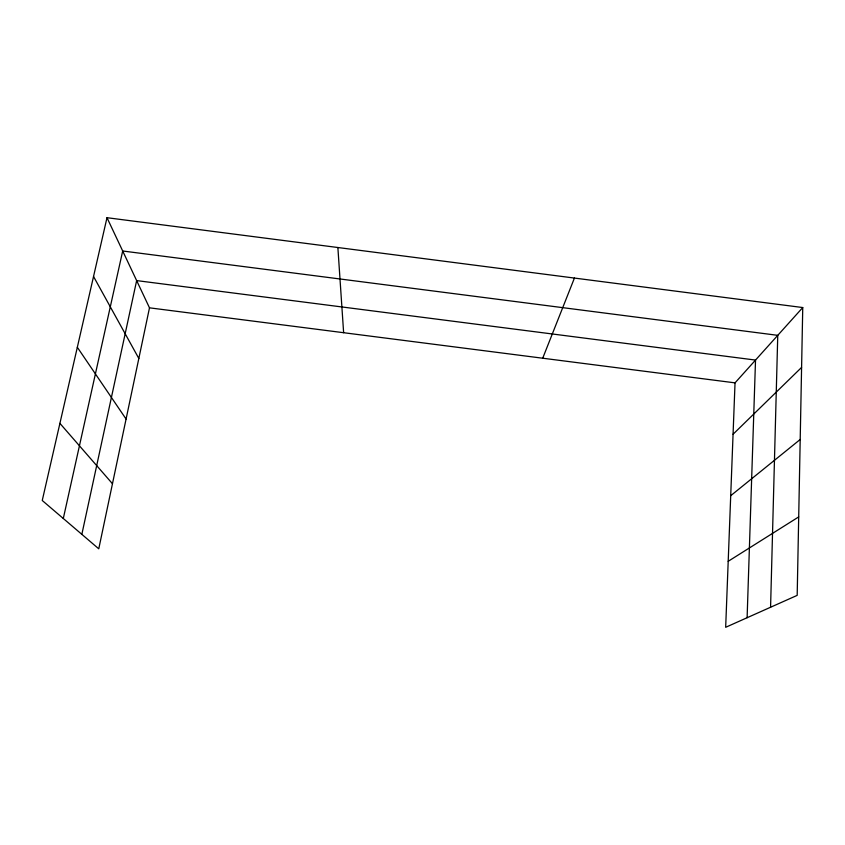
<?xml version="1.0" encoding="UTF-8"?>
<svg xmlns="http://www.w3.org/2000/svg" width="845" height="845" viewBox="0 0 845 845"><rect width="100%" height="100%" fill="white"/><g stroke="black" fill="none" stroke-linecap="round" stroke-linejoin="round"><path stroke-width="1.27" d="M802.75 307.548L797.184 595.366L725.675 627.296L735.034 382.859L802.75 307.548L106.998 217.704L42.25 500.493L98.77 548.817L149.491 307.833L106.998 217.704M770.577 607.249L777.759 335.338L122.694 250.997L63.301 518.492M747.117 617.716L755.525 360.076L136.647 280.593L81.849 534.346M542.712 358.217L574.431 278.068M733.069 434.235L801.588 367.417M730.714 495.698L800.204 439.474M728.2 561.302L798.705 516.908M149.491 307.833L735.034 382.859M59.91 423.366L112.469 483.731M77.328 347.284L126.085 419.057M93.541 276.505L138.833 358.47M337.873 247.522L343.63 332.708"/></g></svg>
